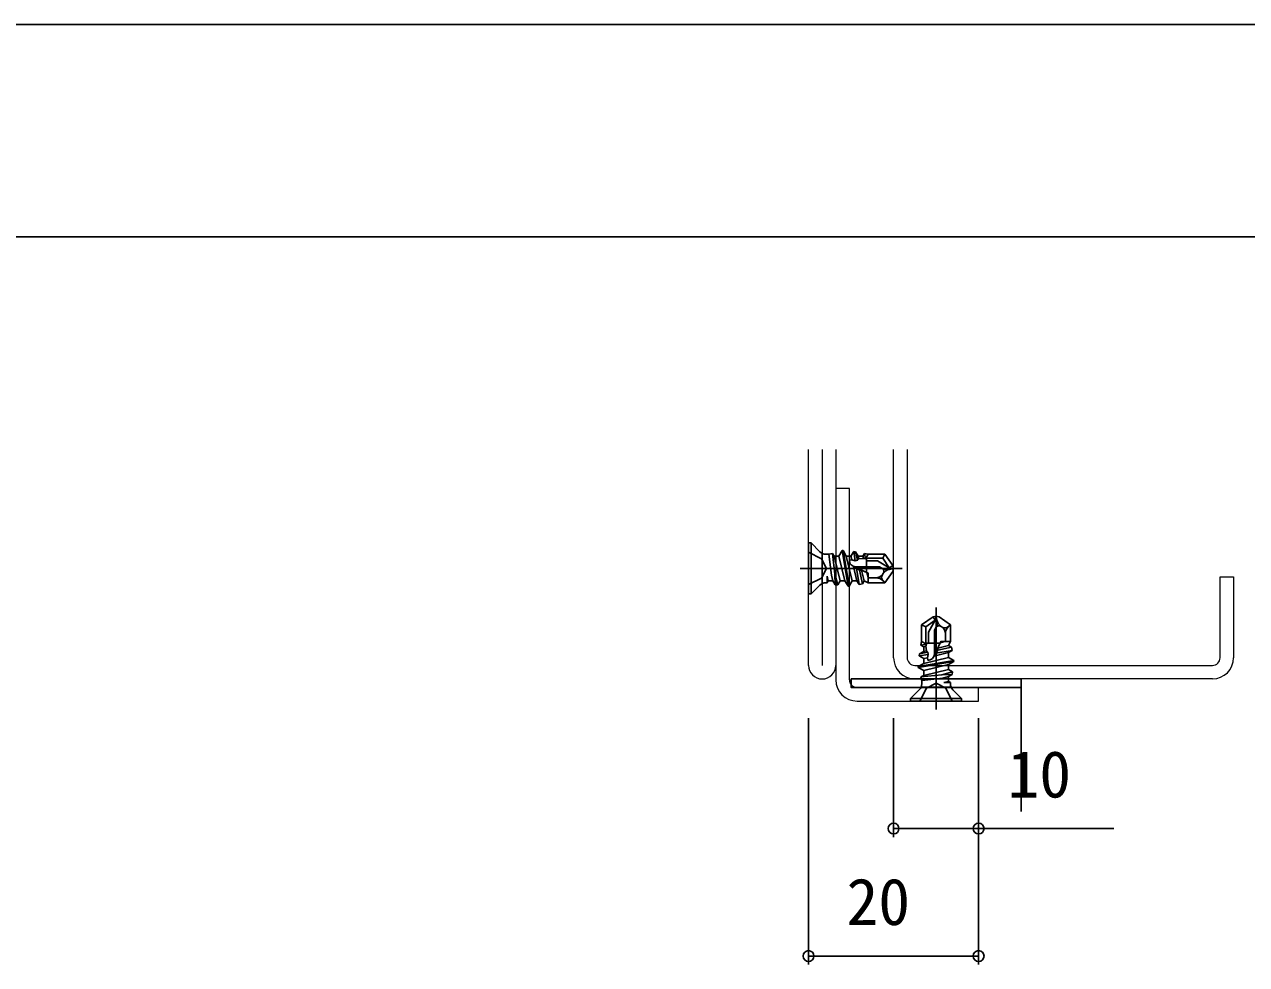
# Model space of a CAD drawing. Units: millimetres, scale not verified. Extents: x -437 to 438, y -281 to 279.
# Drawn here: x 18.5 to 162.3, y 133.2 to 243.8 of the extents above; entities that cross this region are included whole.
import ezdxf
from ezdxf.enums import TextEntityAlignment as Align

# ---------------------------------------------------------------- set-up
doc = ezdxf.new("R2010")
doc.units = ezdxf.units.MM
doc.header["$LTSCALE"] = 2
doc.layers.add('0-2_YKK_11', color=211, linetype='Continuous', lineweight=18)
doc.layers.add('0-3_YKK_11E', color=4, linetype='Continuous', lineweight=18)
for name, color, linetype in [('0-5_YKK_13', 4, 'Continuous'), ('0-7_YKK_D', 6, 'Continuous'), ('0-8_YKK_ZWAK', 7, 'Continuous'), ('0-9_YSS_K', 3, 'Continuous')]:
    doc.layers.add(name, color=color, linetype=linetype)
doc.styles.add('ＭＳ ゴシック', font='')
doc.styles.get('ＭＳ ゴシック').set_extended_font_data('MS Gothic')

msp = doc.modelspace()

# ---------------------------------------------------------------- linework, layer by layer
at = {"layer": '0-2_YKK_11'}
for p, q in [((110.757, 168.4), (110.757, 193.8)), ((112.357, 193.8), (112.357, 168.4)), ((113.957, 193.8), (113.957, 168.4))]:
    msp.add_line(p, q, dxfattribs=at)
for points in [[(115.557, 166.7), (115.557, 189.2), (113.957, 189.2), (113.957, 166.7)], [(116.457, 164.2), (130.757, 164.2), (130.757, 165.8), (116.457, 165.8)]]:
    msp.add_lwpolyline(points, dxfattribs=at)
for centre, radius, start, end in [((112.357, 168.4), 1.6, 180, 0), ((116.457, 166.7), 2.5, 180.00001, 269.99999), ((116.457, 166.7), 0.9, 180.00001, 269.99999)]:
    msp.add_arc(centre, radius, start, end, dxfattribs=at)
at = {"layer": '0-3_YKK_11E'}
for p, q in [((120.757, 169.3), (120.757, 193.8)), ((122.357, 193.8), (122.357, 169.3)), ((160.757, 178.8), (160.757, 169.3)), ((123.257, 168.4), (158.257, 168.4)), ((158.257, 166.8), (123.257, 166.8))]:
    msp.add_line(p, q, dxfattribs=at)
msp.add_lwpolyline([(159.157, 169.3), (159.157, 178.8), (160.757, 178.8)], dxfattribs=at)
for centre, radius, start, end in [((123.257, 169.3), 2.5, 180, 270), ((123.257, 169.3), 0.9, 180.00097, 270.00097), ((158.257, 169.3), 2.5, 270, 0), ((158.257, 169.3), 0.9, 270, 0)]:
    msp.add_arc(centre, radius, start, end, dxfattribs=at)
at = {"layer": '0-5_YKK_13'}
for p, q in [((110.757, 176.8), (110.757, 182.8)), ((111.057, 182.8), (110.757, 182.8)), ((111.057, 176.8), (111.057, 182.8)), ((112.084, 181.773), (111.057, 182.8)), ((110.757, 181.7), (112.271, 180.945)), ((112.377, 181.48), (112.377, 178.12)), ((112.791, 181.48), (113.158, 181.48)), ((113.588, 181.575), (113.158, 181.48)), ((113.466, 179.025), (113.158, 181.48)), ((113.588, 181.575), (113.776, 181.25)), ((113.849, 179.118), (113.588, 181.575)), ((114.481, 178.35), (113.776, 181.25)), ((114.335, 181.25), (113.776, 181.25)), ((114.711, 181.9), (114.335, 181.25)), ((115.04, 178.35), (114.335, 181.25)), ((114.711, 181.9), (115.416, 177.7)), ((114.811, 181.9), (114.711, 181.9)), ((115.516, 177.7), (114.811, 181.9)), ((114.811, 181.9), (115.186, 181.25)), ((115.891, 178.35), (115.186, 181.25)), ((115.745, 181.25), (115.186, 181.25)), ((116.067, 181.807), (115.745, 181.25)), ((115.849, 180.823), (115.745, 181.25)), ((116.298, 181.765), (116.067, 181.807)), ((116.067, 181.807), (116.246, 180.715)), ((116.298, 181.765), (116.596, 181.25)), ((116.507, 180.763), (116.298, 181.765)), ((117.155, 181.25), (116.596, 181.25)), ((116.675, 180.923), (116.596, 181.25)), ((117.343, 181.575), (117.155, 181.25)), ((117.219, 180.989), (117.155, 181.25)), ((117.343, 181.575), (117.437, 180.936)), ((117.557, 179.352), (117.557, 181.147)), ((117.757, 181.5), (119.739, 181.5)), ((119.479, 181), (119.739, 181.5)), ((120.677, 180.161), (119.739, 181.5)), ((109.757, 179.8), (121.757, 179.8)), ((112.271, 180.945), (112.88, 179.8)), ((116.45, 178.35), (116.037, 180.049)), ((119.093, 180), (116.307, 180)), ((116.392, 179.819), (116.705, 177.909)), ((119.479, 181), (117.557, 181)), ((118.852, 180.7), (117.557, 180.7)), ((120.257, 179.888), (118.852, 180.7)), ((119.381, 179.834), (119.093, 180)), ((120.257, 179.888), (119.479, 181)), ((120.677, 180.161), (120.257, 179.888)), ((120.257, 179.888), (120.757, 179.8)), ((120.284, 179.695), (120.757, 179.8)), ((120.757, 179.8), (120.677, 180.161)), ((120.677, 179.439), (120.757, 179.8)), ((113.071, 178.35), (112.938, 178.896)), ((112.938, 178.12), (112.938, 178.896)), ((112.938, 178.12), (113.071, 178.35)), ((113.071, 178.35), (113.63, 178.35)), ((113.63, 178.35), (113.466, 179.025)), ((113.895, 177.891), (113.63, 178.35)), ((114.204, 177.871), (114.481, 178.35)), ((114.481, 178.35), (115.04, 178.35)), ((115.416, 177.7), (115.04, 178.35)), ((115.516, 177.7), (115.891, 178.35)), ((115.891, 178.35), (116.45, 178.35)), ((116.705, 177.909), (116.45, 178.35)), ((117.086, 177.978), (116.748, 179.601)), ((117.301, 178.35), (116.995, 179.61)), ((117.086, 177.978), (117.301, 178.35)), ((117.301, 178.35), (117.757, 178.1)), ((117.757, 178.775), (117.624, 179.321)), ((117.723, 179.006), (117.757, 178.775)), ((117.757, 178.1), (117.757, 179.26)), ((118.696, 178.7), (117.757, 178.7)), ((119.462, 179.099), (119.524, 179.187)), ((119.514, 178.343), (119.739, 178.1)), ((119.739, 178.1), (120.677, 179.439)), ((112.084, 177.827), (111.057, 176.8)), ((112.791, 178.12), (112.938, 178.12)), ((113.895, 177.891), (114.204, 177.871)), ((115.416, 177.7), (115.516, 177.7)), ((116.705, 177.909), (117.086, 177.978)), ((117.757, 178.1), (119.739, 178.1)), ((110.757, 176.8), (111.057, 176.8)), ((125.396, 174.12), (124.057, 173.182)), ((125.757, 174.2), (125.396, 174.12)), ((125.396, 174.12), (125.668, 173.7)), ((125.668, 173.7), (125.757, 174.2)), ((125.757, 163.2), (125.757, 175.2)), ((125.862, 173.727), (125.757, 174.2)), ((126.118, 174.12), (125.757, 174.2)), ((127.457, 173.182), (126.118, 174.12)), ((124.557, 172.922), (124.057, 173.182)), ((124.057, 171.2), (124.057, 173.182)), ((125.668, 173.7), (124.557, 172.922)), ((124.557, 172.922), (124.557, 171)), ((125.668, 173.7), (124.857, 172.295)), ((125.723, 172.824), (125.557, 172.536)), ((125.557, 172.536), (125.557, 169.75)), ((126.458, 172.905), (126.369, 172.967)), ((127.214, 172.957), (127.457, 173.182)), ((127.457, 171.2), (127.457, 173.182)), ((124.857, 172.295), (124.857, 171)), ((126.782, 171.2), (126.236, 171.067)), ((127.457, 171.2), (126.297, 171.2)), ((126.551, 171.166), (126.782, 171.2)), ((126.857, 172.139), (126.857, 171.2)), ((127.207, 170.744), (127.457, 171.2)), ((123.792, 169.741), (123.75, 169.51)), ((123.75, 169.51), (124.842, 169.689)), ((123.792, 169.741), (124.307, 170.039)), ((124.794, 169.95), (123.792, 169.741)), ((123.982, 170.786), (124.621, 170.881)), ((123.982, 170.786), (124.307, 170.598)), ((124.568, 170.662), (124.307, 170.598)), ((124.307, 170.598), (124.307, 170.039)), ((124.634, 170.118), (124.307, 170.039)), ((126.205, 171), (124.41, 171)), ((127.207, 169.893), (125.508, 169.48)), ((125.738, 169.836), (127.648, 170.148)), ((127.207, 170.744), (125.947, 170.438)), ((127.579, 170.529), (125.956, 170.192)), ((127.579, 170.529), (127.207, 170.744)), ((127.648, 170.148), (127.207, 169.893)), ((127.207, 169.334), (127.207, 169.893)), ((127.648, 170.148), (127.579, 170.529)), ((127.857, 168.959), (123.657, 168.254)), ((123.657, 168.154), (127.857, 168.859)), ((123.657, 168.254), (124.307, 168.629)), ((123.657, 168.254), (123.657, 168.154)), ((123.75, 169.51), (124.307, 169.188)), ((127.207, 169.334), (124.307, 168.629)), ((124.734, 169.292), (124.307, 169.188)), ((124.307, 169.188), (124.307, 168.629)), ((127.207, 168.483), (124.307, 167.778)), ((127.857, 168.959), (127.207, 169.334)), ((127.857, 168.859), (127.207, 168.483)), ((127.207, 167.924), (127.207, 168.483)), ((127.857, 168.859), (127.857, 168.959)), ((123.657, 168.154), (124.307, 167.778)), ((126.439, 167.292), (123.982, 167.031)), ((123.982, 167.031), (124.307, 167.219)), ((123.982, 167.031), (124.077, 166.601)), ((126.532, 166.909), (124.077, 166.601)), ((127.207, 167.924), (124.307, 167.219)), ((124.307, 167.778), (124.307, 167.219)), ((127.207, 167.073), (126.532, 166.909)), ((127.686, 167.647), (127.207, 167.924)), ((127.665, 167.338), (127.207, 167.073)), ((127.207, 166.514), (127.207, 167.073)), ((127.665, 167.338), (127.686, 167.647)), ((123.784, 165.527), (122.757, 164.5)), ((123.857, 164.2), (124.612, 165.714)), ((124.077, 166.234), (124.077, 166.601)), ((124.077, 165.82), (127.437, 165.82)), ((124.612, 165.714), (125.757, 166.323)), ((127.207, 166.514), (126.661, 166.381)), ((127.437, 166.381), (126.661, 166.381)), ((127.437, 166.381), (127.207, 166.514)), ((127.437, 166.234), (127.437, 166.381)), ((127.73, 165.527), (128.757, 164.5)), ((128.757, 164.5), (122.757, 164.5)), ((122.757, 164.5), (122.757, 164.2)), ((128.757, 164.2), (122.757, 164.2)), ((128.757, 164.2), (128.757, 164.5))]:
    msp.add_line(p, q, dxfattribs=at)
for points in [[(117.343, 181.575), (117.757, 181.5), (117.437, 180.936), (117.219, 180.989), (116.675, 180.923), (116.507, 180.763), (116.246, 180.715), (115.849, 180.823), (115.558, 180.787)], [(110.757, 177.9), (112.271, 178.655), (112.88, 179.8)], [(115.994, 180.068), (117.757, 179.26), (117.723, 179.006), (117.624, 179.321)], [(116.995, 179.61), (116.748, 179.601), (116.392, 179.819), (116.037, 180.049)], [(113.895, 177.891), (113.849, 179.118), (114.204, 177.871)], [(123.982, 170.786), (124.057, 171.2), (124.621, 170.881), (124.568, 170.662), (124.634, 170.118), (124.794, 169.95), (124.842, 169.689), (124.734, 169.292), (124.77, 169.001)], [(125.489, 169.437), (126.297, 171.2), (126.551, 171.166), (126.236, 171.067)], [(125.947, 170.438), (125.956, 170.192), (125.738, 169.836), (125.508, 169.48)], [(127.665, 167.338), (126.439, 167.292), (127.686, 167.647)], [(127.657, 164.2), (126.902, 165.714), (125.757, 166.323)]]:
    msp.add_lwpolyline(points, dxfattribs=at)
msp.add_lwpolyline([(115.757, 166.8), (115.757, 165.8), (135.757, 165.8), (135.757, 166.8)], close=True, dxfattribs=at)
for centre, radius, start, end in [((112.791, 182.48), 1, 225, 270), ((116.307, 180.75), 0.75, 177.14861, 270), ((119.156, 179.445), 0.449, 325, 60), ((120.011, 180.926), 1.26, 240, 282.5), ((120.557, 178.464), 1.26, 102.5, 145), ((118.696, 179.635), 0.935, 270, 325), ((118.696, 177.585), 1.115, 42.84567, 90), ((119.955, 178.753), 0.603, 145, 222.84567), ((112.791, 177.12), 1, 90, 135), ((124.631, 173.454), 1.26, 330, 12.5), ((126.112, 172.599), 0.449, 55, 150), ((127.092, 174), 1.26, 192.5, 235), ((126.804, 173.399), 0.603, 235, 312.84567), ((125.922, 172.139), 0.935, 0, 55), ((127.972, 172.139), 1.115, 132.84567, 180), ((124.807, 169.75), 0.75, 267.14861, 0), ((123.077, 166.234), 1, 315, 0), ((128.437, 166.234), 1, 180, 225)]:
    msp.add_arc(centre, radius, start, end, dxfattribs=at)
at = {"layer": '0-7_YKK_D'}
for p, q in [((110.757, 162.2), (110.757, 133.2)), ((120.757, 162.2), (120.757, 148.2)), ((130.757, 162.2), (130.757, 148.2)), ((130.757, 162.2), (130.757, 133.2)), ((130.757, 134.2), (110.757, 134.2))]:
    msp.add_line(p, q, dxfattribs=at)
msp.add_lwpolyline([(120.757, 149.2), (130.757, 149.2), (146.682, 149.2)], dxfattribs=at)
for centre in [(120.757, 149.2), (130.757, 149.2), (110.757, 134.2), (130.757, 134.2)]:
    msp.add_circle(centre, 0.637, dxfattribs=at)
at = {"layer": '0-8_YKK_ZWAK'}
for p, q in [((438.2, 243.8), (-436.8, 243.8)), ((438.2, 218.8), (-436.8, 218.8))]:
    msp.add_line(p, q, dxfattribs=at)
at = {"layer": '0-9_YSS_K'}
msp.add_line((135.757, 166.8), (135.757, 151.2), dxfattribs=at)

# ---------------------------------------------------------------- texts
at = {"layer": '0-7_YKK_D', "style": 'ＭＳ ゴシック'}
for s, p in [('10', (134.156, 151.2)), ('20', (115.217, 136.2))]:
    msp.add_text(s, height=5.499, dxfattribs=at).set_placement(p, align=Align.BOTTOM_LEFT)

doc.saveas('drawing.dxf')
